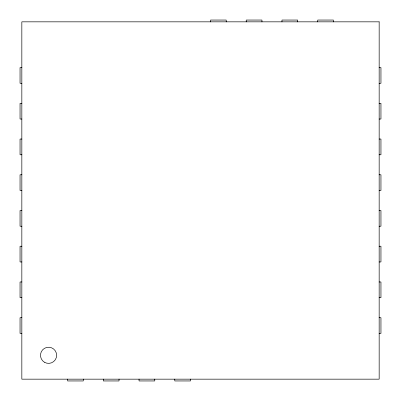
<?xml version="1.0" encoding="UTF-8"?>
<svg xmlns="http://www.w3.org/2000/svg" width="401" height="401" viewBox="0 0 401 401"><rect width="100%" height="100%" fill="white"/><g stroke="black" fill="none" stroke-linecap="round" stroke-linejoin="round"><path stroke-width="0.6" d="M21.91 67.574L20.05 67.574L20.05 83.298L21.91 83.298M379.09 67.574L380.95 67.574L380.95 83.298L379.09 83.298M21.91 103.308L20.05 103.308L20.05 119.032L21.91 119.032M379.09 103.308L380.95 103.308L380.95 119.032L379.09 119.032M21.91 139.042L20.05 139.042L20.05 154.761L21.91 154.761M379.09 139.042L380.95 139.042L380.95 154.761L379.09 154.761M21.91 174.771L20.05 174.771L20.05 190.495L21.91 190.495M379.09 174.771L380.95 174.771L380.95 190.495L379.09 190.495M21.91 210.505L20.05 210.505L20.05 226.229L21.91 226.229M379.09 210.505L380.95 210.505L380.95 226.229L379.09 226.229M21.91 246.239L20.05 246.239L20.05 261.958L21.91 261.958M379.09 246.239L380.95 246.239L380.95 261.958L379.09 261.958M21.91 281.968L20.05 281.968L20.05 297.692L21.91 297.692M379.09 281.968L380.95 281.968L380.95 297.692L379.09 297.692M21.91 317.702L20.05 317.702L20.05 333.426L21.91 333.426M379.09 317.702L380.95 317.702L380.95 333.426L379.09 333.426M333.426 21.91L333.426 20.05L317.702 20.05L317.702 21.91M297.692 21.91L297.692 20.05L281.968 20.05L281.968 21.91M261.958 21.91L261.958 20.05L246.239 20.05L246.239 21.91M226.229 21.91L226.229 20.05L210.505 20.05L210.505 21.91M190.495 379.09L190.495 380.95L174.771 380.95L174.771 379.09M154.761 379.09L154.761 380.95L139.042 380.95L139.042 379.09M119.032 379.09L119.032 380.95L103.308 380.95L103.308 379.09M83.298 379.09L83.298 380.95L67.574 380.95L67.574 379.09M379.166 21.834L21.834 21.834L21.834 379.166L379.166 379.166L379.166 21.834M44.526 362.298A8.075 8.075 0 0 0 56.636 355.306A8.075 8.075 0 0 0 44.526 348.309A8.075 8.075 0 0 0 44.526 362.298"/></g></svg>
